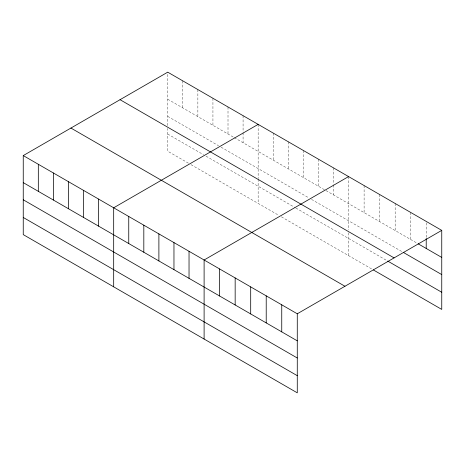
<?xml version="1.0" encoding="UTF-8"?>
<svg xmlns="http://www.w3.org/2000/svg" width="465" height="465" viewBox="0 0 465 465"><rect width="100%" height="100%" fill="white"/><g stroke="black" fill="none" stroke-linecap="round" stroke-linejoin="round"><path stroke-width="0.35" stroke-dasharray="2.33 1.74" d="M167.726 125.567L167.726 72.168M167.726 99.219L233.663 137.291M234.29 137.652L325.343 190.226M325.977 190.586L417.524 243.445M167.726 116.378L218.591 145.748M221.102 147.196L309.016 197.956M311.533 199.404L401.998 251.635M167.726 134.054L203.519 154.723M206.03 156.17L295.205 207.652M295.833 208.018L387.089 260.708M188.447 163.174L167.726 151.212L167.726 128.398M190.958 164.627L278.878 215.382M281.389 216.835L372.186 269.258M426.219 222.834L426.219 237.784M410.694 212.447L410.694 239.498M395.163 203.484L395.163 230.535M379.638 194.515L379.638 221.567M364.107 185.552L364.107 212.604M348.581 176.584L348.581 229.989M348.581 232.814L348.581 255.628M333.51 167.882L333.51 184.256M333.51 184.971L333.51 194.94M318.438 159.181L318.438 186.238M303.366 150.48L303.366 177.537M288.294 141.779L288.294 168.836M273.222 133.077L273.222 160.129M258.151 124.376L258.151 178.484M258.151 179.194L258.151 203.42M243.079 115.675L243.079 132.048M243.079 132.763L243.079 142.726M228.007 106.973L228.007 134.025M212.935 98.272L212.935 125.323M197.869 89.571L197.869 116.622M182.797 80.869L182.797 107.921"/><path stroke-width="0.7" d="M297.275 357.998L297.275 313.788L23.25 155.583L23.25 234.622L297.275 392.832L297.275 357.998L23.25 199.787M373.424 269.973L441.75 309.417L441.75 230.378L167.726 72.168L23.25 155.583M258.151 124.376L113.681 207.791L113.681 286.829M348.581 176.584L204.106 259.999L204.106 339.037M297.275 313.788L441.75 230.378M418.145 243.8L441.75 257.43M403.242 252.35L441.75 274.588M120.046 99.696L394.076 257.901M387.711 261.063L441.75 292.264M70.924 128.055L344.954 286.26M23.25 182.635L297.275 340.839M23.25 217.469L297.275 375.674M426.219 238.499L426.219 248.461M281.749 304.825L281.749 331.876M266.218 295.856L266.218 322.908M250.693 286.893L250.693 313.945M235.162 277.931L235.162 304.982M219.637 268.962L219.637 296.013M189.034 251.298L189.034 278.349M173.962 242.596L173.962 269.648M158.891 233.895L158.891 260.946M143.819 225.194L143.819 252.245M128.753 216.492L128.753 243.544M98.609 199.09L98.609 226.141M83.537 190.388L83.537 217.44M68.465 181.687L68.465 208.739M53.394 172.986L53.394 200.037M38.322 164.285L38.322 191.336"/></g></svg>
